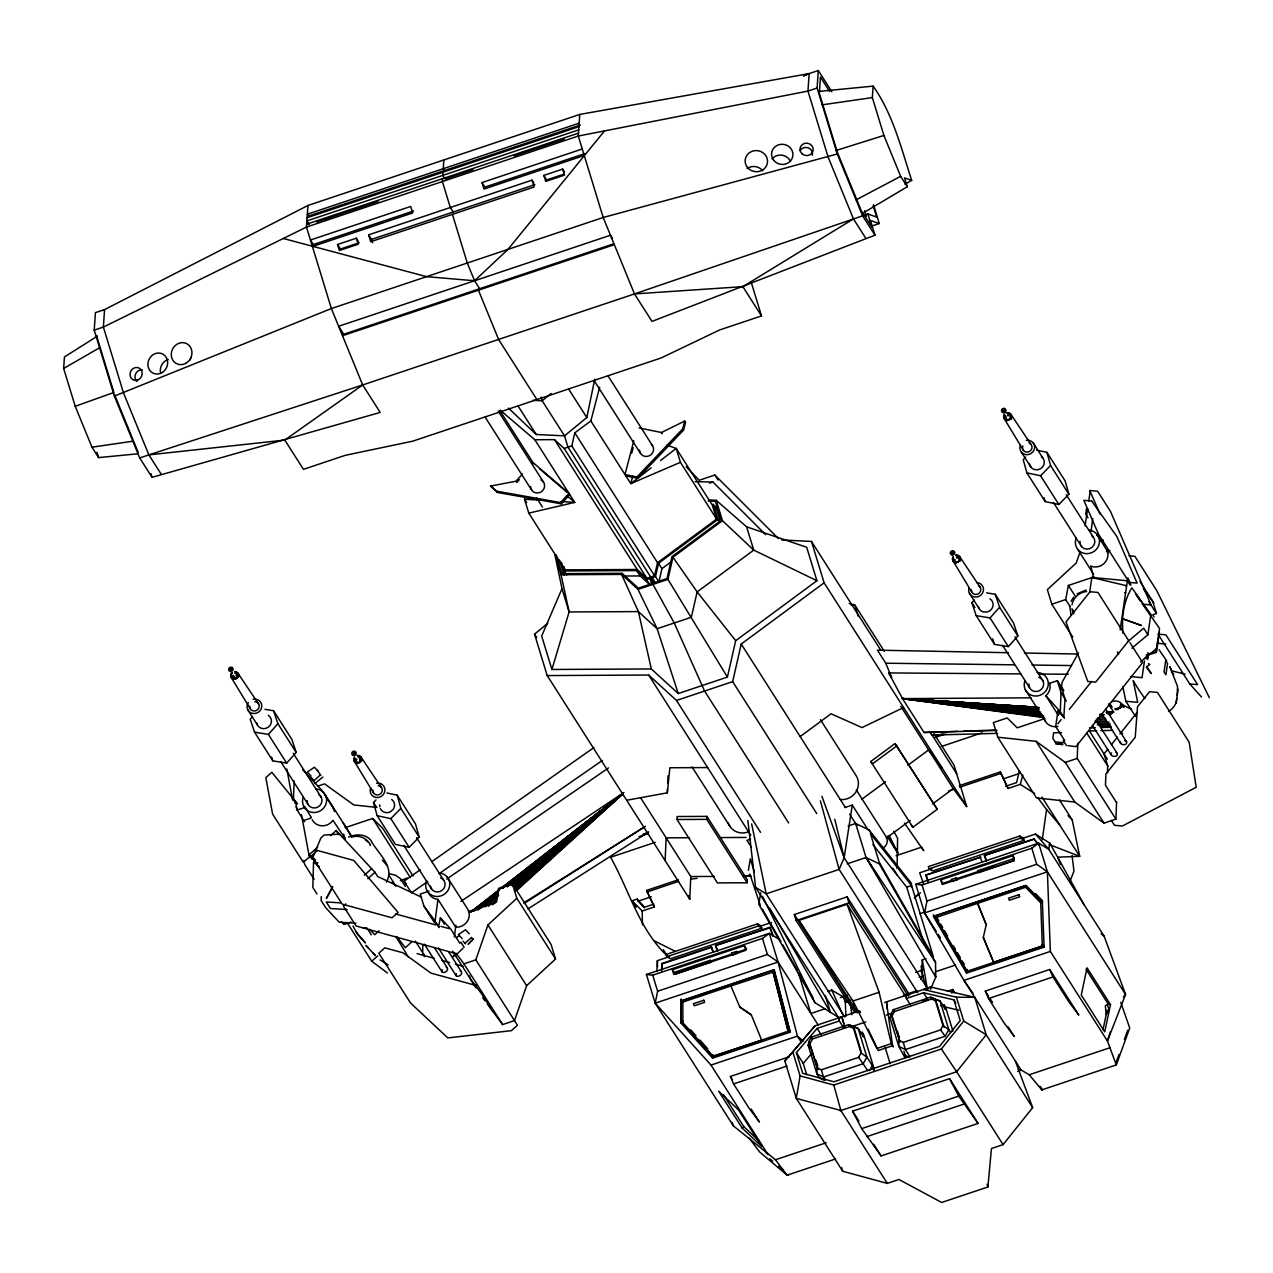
<?xml version="1.0" encoding="UTF-8"?>
<svg xmlns="http://www.w3.org/2000/svg" width="1273" height="1273" viewBox="0 0 1273 1273"><rect width="100%" height="100%" fill="white"/><g stroke="black" fill="none" stroke-linecap="round" stroke-linejoin="round"><path stroke-width="1.5" d="M681.135 1023.237L681.182 999.21L681.135 1023.237L712.625 1058.149L790.183 1032.18L774.302 970.074M751.293 1014.883L739.963 1007.15L751.293 1014.883L761.715 1040.2L713.087 1056.208L682.853 1022.696L682.885 1000.435L772.631 970.376L788.162 1031.337L772.631 970.376M1069.797 605.868L1070.991 614.986M661.658 971.251L661.753 963.55L711.273 946.969L713.58 952.395M662.167 969.612L661.753 963.55M874.28 1069.304L863.651 1034.519L862.044 1032.005L863.54 1036.922L858.145 1028.441L848.677 1024.622L811.362 1037.129L808.991 1041.489L817.011 1067.713L816.868 1073.791L819.573 1078.04L824.538 1080.443M321.257 896.606L321.146 900.552L325.713 907.697L339.191 922.193L355.931 923.243M294.158 781.001L293.474 798.091L295.034 803.231M1064.451 718.211L1060.282 711.671L1061.045 692.687L1057.37 680.689L1048.602 683.617M1044.767 718.593L1017.222 727.822L1007.182 717.956L993.322 722.603L997.777 737.194L1036.095 741.332L1074.81 802.07L1104.009 823.154L1115.912 819.16L1077.213 758.422L1077.817 743.225M1107.43 772.775L1107.701 765.916L1104.041 753.918L1107.701 749.32M1115.912 819.16L1116.596 802.07M656.916 971.554L657.393 960.669L669.582 956.596M626.666 800.256L667.307 792.84L667.466 789.037M667.72 783.341L668.054 775.766M665.127 860.628L666.145 837.857L689.552 837.729M676.997 819.51L677.125 816.534L706.881 816.375L747.283 879.77L747.14 882.762L717.399 882.905L676.997 819.51L706.754 819.366L747.14 882.762M547.788 623.277L534.549 634.193L547.199 675.565L689.775 899.311L690.793 876.556L640.494 797.614M706.754 819.366L706.881 816.375M897.083 868.361L897.608 838.255L893.757 831.317M921.7 972.238L922.304 959.953L926.012 958.712M137.357 453.856L98.594 457.596L91.958 447.189L75.218 406.31L63.65 368.454L64.43 356.981L97.385 336.12M307.939 205.478L306.475 227.071L331.378 308.543L362.678 384.955L380.197 412.436L152.06 477.327L139.728 457.962L114.379 396.094L94.218 330.137L95.411 312.649L104.561 309.594L307.939 205.478L579.756 114.443L809.135 73.595L818.3 70.524L831.842 91.799M104.561 309.594L103.384 327.081L123.545 393.023L148.877 454.891L161.225 474.256M442.59 178.666L442.383 181.562L450.324 207.515L453.22 212.05M443.02 172.189L442.797 175.388L445.104 178.984L473.031 169.627M443.847 159.952L443.259 168.704L444.436 170.55M579.756 114.443L578.292 136.036L603.195 217.492L634.495 293.92L651.999 321.401L874.949 235.203L870.461 220.484L879.245 223.523L873.485 204.698M803.581 75.712L809.135 73.595L807.957 91.083L828.118 157.04L853.451 218.908L865.799 238.274M874.949 235.203L862.617 215.837L837.284 153.969L817.123 88.028L818.3 70.524M862.426 213.418L907.283 186.733L900.648 176.326L883.908 135.447L872.339 97.591L873.119 86.118L819 91.417M920.681 979.255L922.734 975.755L921.079 966.159M858.607 1011.223L814.991 1025.831L784.852 1060.95L796.293 1098.376L842.742 1171.255L887.313 1183.397L898.961 1179.498L941.654 1202.476L987.896 1186.977L991.444 1148.517L1003.076 1144.634L1032.642 1107.653L1015.361 1061.045M667.307 792.84L669.869 767.762L707.629 767.571M439.249 927.603L435.08 921.079L437.976 899.375A12.237 11.6 -32.5 0 1 428.412 892.659L428.078 891.466M454.35 937.023L455.925 925.216M1091.072 531.207L1092.759 518.557M1042.237 839.846L1046.565 809.517L1037.909 797.869M1168.534 711.48C1173.006 708.775 1176.745 704.001 1176.745 698.606M1177.239 695.36L1177.493 686.386L1169.807 666.622L1171.16 669.55M1086.537 508.627L1085.71 514.181L1088.017 517.793M1057.958 711.018L1055.699 726.469L1064.705 740.615L1063.273 740.472L1066.488 745.517M1061.077 689.759L1062.207 682.042L1078.438 652.938M1085.105 525.972L1087.651 508.579M1088.781 500.862L1090.197 491.203M1055.619 743.878L1062.828 744.546L1057.417 744.037M1089.72 591.818L1091.82 577.449L1127.369 580.759L1130.058 584.975M1120.16 629.849L1127.369 580.759M1131.92 648.212L1147.88 634.734L1150.808 614.732L1131.84 587.776C1123.534 601.27 1121.402 617.66 1123.057 633.381M1144.491 660.989L1142.04 677.713L1130.997 676.568M1146.559 654.847L1146.034 658.475L1144.411 658.332M1147.769 653.113L1147.53 659.446L1148.326 653.988M1147.705 656.359L1148.198 653.001M1159.385 632.379L1156.457 652.365L1147.116 655.277M1176.093 703.142L1178.114 689.282M422.827 944.709L422.716 951.567M747.856 820.464L755.605 887.361L766.187 893.837L839.13 869.411L844.158 857.7L852.289 805.077L845.224 807.432M748.397 870.286L750.322 858.766L754.364 872.005M760.713 892.787L758.803 904.291L814.943 1002.647L839.846 1018.161M814.991 1025.831L792.824 1052.023L800.112 1075.876L796.293 1098.376L840.88 1110.517L887.313 1183.397M1023.269 838.127L1024.049 840.323L932.584 870.971L929.099 868.854L928.335 866.658L1019.8 836.027L1023.269 838.127L1035.458 834.054L1049.843 843.156L1048.729 849.266L1104.137 936.196L1125.571 994.484L1107.446 1041.012L1116.31 1064.928L1114.989 1065.565M1069.861 606.139L1065.676 599.567L1068.397 585.437L1094.096 576.828M765.407 1151.954L768.096 1154.675L711.002 1065.071L655.181 1003.172L657.632 991.237L652.731 975.182L646.429 974.497L655.181 1003.172L733.359 1125.857L775.464 1159.751L787.112 1175.186L788.767 1174.82M936.164 931.231L924.532 912.964L926.983 901.013L922.066 884.974L915.764 884.289L924.532 912.964L963.932 980.369L1021.201 1070.211L1017.604 1071.42M508.452 408.092L536.235 434.507L564.512 435.843L586.805 417.56L594.762 379.179M1103.023 1029.571L1107.16 1010.157M1110.517 1004.652L1104.725 1031.846L1081.254 995.025L1087.047 967.83L1110.517 1004.652L1108.401 1004.333L1085.996 969.167M500.273 410.208L534.819 439.742L554.471 439.631L637.216 569.492L646.891 578.324L654.561 575.762L571.816 445.9L574.791 432.836L590.847 420.965L599.678 387.135M654.561 575.762L657.536 562.698L716.604 519.082L712.339 505.174L676.186 448.414L666.972 445.136M671.317 561.727L661.944 568.649L658.921 581.936L655.5 576.574L658.523 563.287L717.877 519.448L713.198 504.124L716.604 509.486L720.247 521.405M651.33 668.962L551.909 669.471L569.111 611.947L561.998 588.667L554.837 554.376L561.059 574.728L621.606 574.409L638.378 611.597L651.33 668.962L678.254 693.546L727.408 677.093L667.943 579.374L672.971 557.208L722.443 520.673L716.222 500.321L708.934 499.955M727.408 677.093L735.683 640.701L816.916 580.711L806.7 547.279L746.615 526.831L716.222 500.321M816.709 813.558L732.659 681.644L741.22 644.043L824.124 582.811L811.474 541.439L781.686 539.943M983.313 937.453L993.72 962.483L983.313 937.453L986.225 924.659L977.648 903.353L1025.592 887.281L1040.725 902.828L1040.662 901.22L1025.513 885.674L935.782 915.733L935.862 917.61L967.273 971.347L967.194 969.453M825.286 1079.822L823.488 1077.006L816.868 1073.791L808.116 1045.181L808.991 1041.489L818.173 1069.543M951.886 993.179L952.761 989.487L947.446 991.269M633.827 440.729L624.995 474.558L636.93 476.993L637.757 478.282L683.537 430.131L685.574 422.318L684.763 421.029L661.451 432.502L639.11 427.951M631.71 453.299L633.174 447.65M632.745 476.118L630.787 483.629L680.434 462.322L716.604 519.082M636.93 476.993L682.726 428.842L684.763 421.029M959.237 785.68L1000.307 771.931L1008.089 788.464L1020.278 784.391L1022.808 775.034M1072.025 604.786C1073.171 597.705 1079.536 592.04 1086.633 591.531M1110.327 1031.814L1107.446 1041.012L1050.352 951.424L1047.393 871.814L1038.641 843.14L915.764 884.289M476.5 985.604L430.942 973.097L403 952.809L384.828 947.828L378.813 953.206L410.543 1002.997L447.81 1037.925L511.444 1030.653L517.459 1025.274L475.831 959.842L487.925 924.946L516.822 898.277L512.367 883.685L498.507 888.331L495.786 902.462L468.257 911.691M512.367 883.685L551.066 944.423L555.537 959.015L526.624 985.684L514.531 1020.58L502.628 1024.574L487.368 1004.047M1080.077 551.941L1076.258 562.968L1047.361 589.638L1051.816 604.214L1072.741 637.041M1120.526 741.729C1119.253 745.644 1128.133 745.755 1126.557 741.761L1105.569 708.822M1120.304 707.104L1120.526 705.64M1120.972 707.008L1120.176 708.377M1121.418 707.406L1120.701 703.746L1120.861 706.531L1118.983 708.265M1115.657 1063.703L1119.015 1054.394M1124.377 1039.516L1127.719 1030.223M386.403 882.141C395.442 866.292 377.174 853.021 370.714 840.021C364.985 833.751 355.899 833.879 348.595 837.045M1069.845 881.791L1073.966 870.987L1072.057 855.472M442.224 969.724C440.219 975.182 449.719 971.49 447.205 967.719L434.602 947.955M456.323 973.59C454.318 979.048 463.818 975.357 461.287 971.585L448.701 951.822M1109.754 715.331L1113.557 711.75M561.998 588.667L541.677 636.054L551.909 669.471M930.515 989.28L935.75 977.123L935.528 962.261L879.372 863.906L866.038 857.509L847.229 863.81M345.19 839.464L343.583 834.133M332.205 887.186L326.365 898.499L332.81 886.756M810.169 1043.319L812.54 1038.959L849.855 1026.452L854.199 1028.568L861.073 1051.037M817.011 1067.713L821.356 1069.813L858.67 1057.322L861.041 1052.962L853.037 1026.738L848.677 1024.622L849.855 1026.452M892.071 1015.886L890.909 1014.04L900.091 1042.11L892.071 1015.886L894.442 1011.526L931.756 999.019L936.101 1001.135L934.939 999.305L930.595 997.189L893.28 1009.696L890.909 1014.04L890.034 1017.748L898.786 1046.358L905.183 1058.118M869.586 1070.498L872.291 1065.517L866.881 1057.051L858.145 1028.441L853.037 1026.738L854.199 1028.568M909.893 1056.638L905.389 1049.573L898.786 1046.358L898.913 1040.28L903.273 1042.38L940.588 1029.889L942.959 1025.529L934.939 999.305L940.047 1001.008L945.457 1009.473L943.945 1004.556L940.54 1005.702M903.273 1042.38L905.389 1049.573L945.187 1036.238L948.799 1029.602L940.047 1001.008L930.595 997.189L931.756 999.019M1071.102 601.333L1073.6 597.228M1057.879 723.732L1061.141 719.627M1069.304 709.379L1091.582 681.437M1111.377 744.705L1117.487 737.035M1119.938 733.964L1137.044 712.482M455.161 953.811L452.679 956.914L456.02 954.782M800.112 1075.876L833.799 1085.042L941.384 1049L963.725 1021.073L956.437 997.22L923.482 989.535L930.754 987.052L974.768 997.332L986.209 1034.774L1032.642 1107.653M1003.076 1144.634L956.644 1071.755L986.209 1034.774L963.725 1021.073M604.5 130.912L507.991 249.381L474.558 280.76L426.582 276.655L283.306 238.481M1111.584 752.948C1108.719 756.926 1118.935 757.896 1117.233 753.473L1096.228 720.534M908.906 994.372L905.469 995.566L906.376 998.493L923.498 992.765L953.875 999.862L960.208 1020.548L939.538 1046.39L833.847 1081.795L802.69 1073.298L796.357 1052.612L817.171 1028.377L839.305 1020.962L843.219 1027.12M806.684 1074.667L803.231 1063.385L811.315 1053.964M252.595 716.492L250.208 719.165L254.536 732.134L272.836 760.856L286.68 763.132L296.195 752.438L291.883 739.47L273.584 710.748L264.927 709.332M254.536 732.134L268.38 734.41L277.896 723.716L273.584 710.748M986.607 592.852L995.247 594.284L1013.547 623.006L1017.875 635.959L1008.343 646.652L994.499 644.377L976.2 615.655L971.888 602.702L974.275 600.029M976.2 615.655L990.044 617.93L999.576 607.237L995.247 594.284M784.852 1060.95L792.824 1052.023M522.487 474.033L515.963 481.226L490.614 486.047L497.425 492.46L561.425 503.853L569.779 494.624M516.774 482.515L519.384 479.635M490.614 486.047L496.613 491.171L560.597 502.564L568.967 493.335L532.926 462.513M1123.391 996.902L1125.571 994.484L1047.393 871.814L1036.715 864.256L1031.814 848.216L1038.641 843.14L1048.729 849.266L1035.458 834.054M386.928 792.984L397.192 795.179L415.491 823.902L419.167 837.077L409.158 847.341L395.473 844.429L377.174 815.707L373.498 802.531L375.996 799.953M377.174 815.707L390.859 818.619L400.868 808.355L397.192 795.179M1025.704 457.102L1023.206 459.68L1026.881 472.856L1045.181 501.578L1058.865 504.49L1068.874 494.226L1065.199 481.051L1046.899 452.329L1036.636 450.149M1026.881 472.856L1040.566 475.768L1050.575 465.504L1046.899 452.329M742.143 1128.037L718.672 1091.2L738.467 1109.833L761.938 1146.671L742.143 1128.037L743.687 1126.478L723.414 1094.669M914.3 897.767L918.597 893.773M516.886 890.32L622.624 794.05L513.751 886.74M515.279 890.893L622.624 794.034L514.642 887.806M320.446 774.875L313.97 780.667L311.471 777.978M294.7 802.117L295.511 801.385L297.134 810.074L304.581 821.769M311.758 859.052L309.068 854.835L317.629 847.166M330.471 835.645L336.183 830.537L374.994 872.291L377.667 876.508L420.838 896.86M317.884 862.839L317.152 863.508L309.068 854.835M364.317 875.235L371.636 868.679M367.849 878.672L374.994 872.291M345.826 903.925L343.424 906.09L356.106 925.996L457.166 953.907L463.022 948.258M379.115 930.77L374.708 934.716L369.695 929.322M347.418 923.084L371.732 961.242L377.747 955.864M411.8 941.877L405.339 947.669L396.985 936.88M456.482 937.803L459.123 935.432M465.075 943.213L471.551 937.405L471.981 938.074M514.785 889.509L622.608 794.002M914.539 897.926L920.49 892.755M492.603 904.785L497.138 900.918M1127.751 641.672L1143.711 628.194L1147.88 634.734M1140.64 661.896L1156.6 648.418M488.275 906.265L497.441 898.611M512.685 885.833L622.513 793.938L507.1 886.645M551.098 393.484L542.187 400.788L532.75 400.343M484.87 906.933L498.634 895.619M510.871 885.578L622.513 793.891L507.338 886.708M481.242 907.76L498.125 894.139M314.908 783.468L322.912 777.039M477.868 910.163L497.87 894.076M475.991 909.861L497.807 892.58M505.588 886.406L622.449 793.843L470.278 912.327M475.45 910.084L498.459 891.721M503.106 888.061L622.465 793.827L502.087 887.711M473.381 911.325L498.236 891.736M502.883 888.061L622.465 793.827L502.692 887.488M473.11 911.341L497.998 891.752M502.66 888.093L622.449 793.827L502.421 888.124M472.808 911.388L498.809 890.67M473.142 910.593L497.743 891.227M470.819 912.089L498.618 890.288M651.139 467.843L630.787 483.629L590.847 420.965M660.528 460.555L676.186 448.414L680.434 462.322M652.731 975.182L762.463 938.424L769.29 933.348L779.394 939.474M800.176 736.574L831.03 713.787L862.044 727.599L903.591 707.517M912.916 827.227L870.764 761.493L895.062 743.527L937.23 809.278L912.916 827.227L911.15 824.888M896.829 745.883L872.514 763.832L870.764 761.493M861.63 799.412L885.547 781.749M907.872 765.264L928.606 749.956L942.052 767.874M886.279 838.095L910.195 820.433M932.52 803.947L953.254 788.639L900.823 706.356M139.728 457.962L148.877 454.891L284.802 440.076L362.678 384.955L634.495 293.92L862.617 215.837M427.744 881.521L411.434 892.834L404.018 881.202L420.249 869.761M431.627 861.773L594.03 747.49M439.169 873.612L602.304 760.49M446.759 879.054L608.542 767.921M460.921 901.316L623.929 792.474M1120.192 707.327L1116.548 708.695M523.887 903.591L645.459 826.272L524.396 902.462M527.961 908.906L648.403 832.096M634.495 293.92L742.859 286.648L853.451 218.908M904.944 184.251L911.675 180.368C901.204 148.145 892.898 114.061 873.119 86.118M63.65 368.454L99.389 347.863M856.092 199.877L900.648 176.326M803.724 75.919L809.135 73.595M1077.117 593.823L1086.155 590.02M400.358 880.614L407.217 878.004M1111.552 701.757C1116.437 699.338 1122.404 702.282 1123.964 707.454L1120.367 705.178M75.218 406.31L113.106 392.736M343.949 923.721L347.338 922.527M351.014 922.002L344.028 924.469L341.339 921.572M843.872 1023.508L841.835 1016.841L838.398 1018.034L839.305 1020.962M579.167 123.179L307.35 214.23L308.527 216.06L580.329 125.025M307.111 217.715L578.929 126.679M578.706 129.862L306.904 220.913L309.196 224.509M306.682 224.175L578.483 133.14M316.643 222.011L378.081 201.436M513.974 155.911L564.241 139.075M584.243 155.481L483.995 189.056L482.006 182.564L582.254 148.989M413.582 210.984L313.333 244.559L310.437 240.024L410.686 206.449L412.675 212.941L312.426 246.516M585.15 153.524L484.886 187.099L482.006 182.564M356.345 238.194L358.19 244.225L339.398 250.51L337.552 244.496L356.345 238.194L358.27 241.218M562.65 169.102L564.496 175.117L545.703 181.418L543.857 175.388L562.65 169.102L564.576 172.126M532.019 180.145L534.103 187.004L370.729 241.727L368.629 234.869L532.019 180.145L533.944 183.169M94.218 330.137L103.384 327.081L306.475 227.071L578.292 136.036L807.957 91.083L817.123 88.028M359.241 242.729L340.448 249.031L337.552 244.496M563.653 174.258L546.738 179.923L543.857 175.388M368.629 234.869L371.525 239.404L534.899 184.68M114.379 396.094L331.378 308.543L603.195 217.492L837.284 153.969M613.681 243.827L343.726 334.242L338.65 326.27L610.467 235.234L612.488 238.417M342.517 335.722L614.334 244.687M864.224 215.232L867.884 214.007L876.667 217.047L873.214 205.78M871.91 225.973L879.245 223.523M751.054 281.715L761.509 315.927L719.659 329.946L661.037 357.999L412.786 441.158L345.301 455.32L303.451 469.339L284.802 440.076M554.471 439.631L564.146 448.462L571.816 445.9M778.328 538.463L714.853 475.036L699.227 480.271L686.211 466.761M709.443 483.167L712.928 482.006L765.662 534.692M561.504 562.443L564.114 570.956L636.755 570.575L646.573 579.565L649.978 578.419L652.54 582.445M708.218 501.005L715.378 501.355L721.17 520.307L672.001 556.619L667.004 578.563L653.717 583.002L652.094 577.703L655.5 576.574M621.606 574.409L638.012 589.399L667.943 579.374M317.773 786.157L324.583 783.882L353.783 804.95L376.776 807.432M304.152 807.734L297.134 810.074L296.084 806.652M1099.777 541.248L1103.277 540.07M303.77 820.496L310.787 818.141M1106.412 551.67L1109.913 550.493M547.199 675.565L648.673 675.04L676.504 700.452L732.659 681.644M345.126 827.689L372.655 818.459L382.712 828.325L413.041 875.935M1051.816 604.214L1065.676 599.567M1143.44 588.938L1152.797 601.524L1156.473 613.522L1152.717 614.779L1154.102 616.959M429.033 891.148L420.265 894.076L423.941 906.074L434.57 922.766M643.088 834.101L648.641 832.256M935.544 736.16L942.927 733.678M639.062 836.616L648.371 833.497M934.446 737.672L945.616 733.932M655.261 842.312L610.579 857.27C629.339 890.527 638.966 929.21 667.418 956.182L663.265 949.674M941.368 746.487L982.31 732.771M750.481 839.178L746.965 840.355L751.197 847.006M653.717 904.164L644.536 907.235L637.152 899.104L632.108 900.775L642.213 911.022L654.402 906.933L646.604 890.4L678.35 879.77M646.986 891.975L678.716 881.346M948.417 791.01L954.018 789.133M959.619 787.255L1000.689 773.507M848.12 826.018L855.647 823.488L868.982 829.901L911.388 883.303L911.436 887.026M637.152 899.104L638.171 901.157L651.33 896.749M1003.379 778.837L1018.432 773.793M456.116 953.334L463.929 963.836L475.831 959.842M1036.095 741.332L1065.294 762.416L1077.213 758.422M1005.606 786.3L1016.618 782.609L1019.291 771.104L1020.31 773.172M745.867 876.301L749.336 875.14M896.049 855.727L921.493 847.213L923.705 850.682L904.482 823.17M757.578 923.848L666.097 954.495L666.877 956.691L670.346 958.792L761.827 928.16L761.047 925.964L757.578 923.848L758.342 926.044L761.827 928.16M666.877 956.691L758.342 926.044M929.099 868.854L1020.58 838.223L1024.049 840.323M854.485 1012.083L796.15 920.538L794.32 914.539L847.118 896.86L909.686 995.056M761.047 925.964L771.454 922.479M931.804 868.775L919.663 872.832L923.386 883.382M717.24 950.724L715.426 945.584L769.863 927.349L773.363 936.212M925.742 875.14L980.64 857.19L925.742 875.14L928.144 881.998M986.129 860.659L984.315 855.52L1033.835 838.939L1038.004 843.728M662.231 963.852L711.766 947.255M715.426 945.584L770.34 927.635M984.315 855.52L1034.312 839.225M796.15 920.538L848.948 902.859L908.333 996.059M857.636 1012.672L798.855 920.427L847.07 904.276L905.851 996.52M872.848 844.429L906.71 887.138L911.563 885.515L933.459 957.137L879.102 861.98L870.446 833.656L911.563 885.515M646.429 974.497L769.29 933.348L778.058 962.022L797.439 1036.127L801.672 1042.762M922.066 884.974L1031.814 848.216M744.403 945.632L745.835 950.295L673.767 974.434L672.351 969.771L744.403 945.632L746.599 949.069L735.508 952.777M1012.831 855.727L1014.263 860.389L942.195 884.528L940.763 879.866L1012.831 855.727L1014.295 858.018M710.27 960.288L674.929 972.111L675.549 974.116L710.891 962.277L710.27 960.288L711.464 962.149M736.462 951.472L737.067 953.477L732.214 955.1L731.609 953.095L736.462 951.472L737.656 953.35M956.278 877.845L956.882 879.85L952.029 881.473L951.424 879.468L956.278 877.845L957.471 879.723M1012.974 858.893L977.632 870.732L978.237 872.737L1013.579 860.898L1012.974 858.893L1014.167 860.771M731.816 954.018L674.531 973.209L672.351 969.771M952.204 880.2L942.959 883.303L940.763 879.866M955.896 878.959L994.69 865.974M657.632 991.237L767.38 954.479L778.058 962.022L818.237 1025.083M926.983 901.013L1036.715 864.256M919.806 913.775L925.264 911.945M655.181 1003.172L778.058 962.022M924.532 912.964L1047.393 871.814M681.246 1000.833L773.873 969.803L790.183 1032.18M739.979 1007.42L730.909 985.986L682.965 1002.042L682.885 1000.435M772.711 972.254L730.909 985.986M935.862 917.61L977.648 903.353M828.118 991.492L831.842 990.251L845.145 997.889M840.339 997.586L847.388 995.215M915.685 972.349L922.734 969.994M825.381 1008.63L810.853 1013.499L798.41 972.795M845.383 1001.931L850.825 1000.101M919.17 977.218L922.798 975.993M935.528 971.729L955.514 965.045M798.855 920.427L853.037 1000.992L879.086 992.272L847.07 904.276M993.704 962.213L1042.332 945.934L1040.662 901.22M681.071 1021.614L712.562 1056.542L790.119 1030.557M966.541 973.113L966.462 971.49L1044.019 945.521L1044.083 947.144L966.541 973.113L933.38 916.385L1025.99 885.356L1042.412 902.223L1042.348 900.6L1035.506 893.582M903.559 995.184L916.815 990.744M884.687 1002.488L930.754 987.052M711.002 1065.071L797.439 1036.127L803.47 1041.107M1050.352 951.424L963.932 980.369L973.049 993.37M922.575 1001.437L928.001 999.607M850.857 1026.929L865.767 1021.933M886.263 1015.074L891.848 1013.197M751.118 1109.006L759.424 1122.022L749.113 1108.274L733.598 1083.928L730.368 1076.449L789.292 1056.717M1008.121 1026.881L1014.342 1036.636L1004.047 1022.887L988.532 998.541L985.302 991.062L1049.748 969.485L1078.788 1015.058L1068.493 1001.31L1052.978 976.964L1049.748 969.485M733.598 1083.928L786.985 1066.042M988.532 998.541L1052.978 976.964M893.36 1046.915L891.275 1043.637L876.858 1048.459L853.037 1000.992M840.053 1110.804L957.471 1071.468M852.576 1111.154L949.578 1078.661L978.094 1123.423L881.091 1155.916L861.71 1128.61L852.576 1111.154L858.909 1121.099M861.71 1128.61L958.712 1096.133L978.094 1123.423M775.464 1159.751L826.225 1142.756M1021.026 1069.957L1029.252 1074.762L1110.088 1047.679M866.802 1136.63L963.82 1104.137M835.534 1158.971L787.112 1175.186L759.647 1151.97L749.224 1138.173M1029.252 1074.762L1041.807 1089.879L1116.31 1064.928L1129.724 1028.011L1120.765 1002.344M148.877 454.891L362.678 384.955M835.9 150.548L883.908 135.447M1147.037 654.529L1156.091 651.712L1159.528 628.432L1142.454 603.991M539.975 500.194L524.524 499.207L528.788 513.114L574.744 502.405L534.819 439.742M1118.012 708.615L1115.084 708.679M1117.121 709.57L1118.506 709.332M91.958 447.189L132.949 441.206M821.928 104.879L872.339 97.591M352.892 836.807C359.941 834.913 367.547 838.621 370.523 845.288L369.631 843.904M691.239 879.022L697.174 878.37M1039.961 1086.442L1042.555 1089.815M339.525 834.149L324.154 835.056L320.876 837.984L312.426 858.432L313.174 857.779L315.529 860.309M363.219 927.953L366.831 927.778M1020.962 673.91L888.729 672.924L902.493 698.622L924.055 732.468L957.837 731.323M963.788 731.116L995.581 730.05M1100.89 726.485L1106.858 726.278M924.055 732.468L996.918 730.447M1089.465 727.87L1095.369 727.695M1101.272 727.535L1111.122 727.265M997.555 733.359L932.027 735.078L929.592 731.959M1088.908 730.941L1096.849 730.734M1100.811 730.638L1112.729 730.32M1061.539 732.596L1053.662 732.771L1052.851 738.34L1055.572 742.62M1044.194 717.638L902.493 698.622L1031.082 697.811M528.788 513.114L564.941 569.874L637.216 569.492M649.978 578.419L651.601 583.718L638.314 588.158L622.083 573.327L561.902 573.646L556.11 554.71M622.497 576.033L640.16 575.937L649.994 584.912L646.573 579.565M720.773 837.57L746.137 837.443M690.793 876.556L714.217 876.429M743.48 876.27L751.293 876.238M956.437 997.22L974.768 997.332M1038.72 674.038L1068.318 674.26M1115.657 709.554L1117.328 709.443M1008.487 652.715L877.447 650.169L885.769 663.217L1014.247 664.824M1032.037 665.047L1071.564 665.556M695.138 481.64L712.928 482.006M1024.367 653.017L1077.976 654.051M851.128 604.93L854.82 605.009L884.369 651.394M713.421 506.447L717.001 506.622M341.196 902.907L326.302 901.968L330.455 908.508L347.211 909.559M561.218 501.546L574.744 502.405L567.233 495.977M1043.701 715.935L902.493 698.622L1036.715 707.215L902.493 698.622L1043.526 717.033M1107.781 711.766L1113.7 712.148L1108.465 703.921M1042.173 714.614L902.493 698.622L1037.32 707.454M1106.714 712.005L1112.666 712.387M1040.916 713.31L902.493 698.622L1036.333 707.295M1107.192 711.893L1113.095 712.275M1107.653 711.782L1113.557 712.164M1040.566 712.1L902.493 698.622L1038.895 707.756M1106.094 712.244L1112.029 712.641M1038.513 710.732L902.493 698.622L1039.07 707.661M1106.571 712.037L1112.316 712.514M1038.704 709.602L902.493 698.622L1038.561 707.931M1107.574 712.641L1111.52 712.912M1038.768 709.443L902.493 698.622L1038.72 707.836M1107.812 712.514L1111.759 712.769M1038.418 708.027L902.493 698.622L1038.179 708.218M1107.001 713.087L1110.931 713.357M902.493 698.622L1038.291 708.122M1107.16 712.928L1111.106 713.198M1107.367 712.785L1111.297 713.055M1106.683 713.389L1110.645 713.676M1106.81 713.23L1110.772 713.516M1099.888 714.535L1103.834 714.853M1099.983 714.296L1103.93 714.614M1157.173 643.279L1165.845 644.011M1099.633 716.174L1103.564 716.524M1128.976 555.76L1134.895 556.317L1156.855 590.783L1209.35 697.684M1092.568 577.687L1126.637 585.723L1125.666 585.644M1124.632 592.645L1125.618 592.725M1142.295 604.166L1151.063 604.977L1110.47 511.396L1097.628 491.235L1089.752 490.503L1099.936 513.958M1119.715 626.268L1120.686 626.348M1189.714 683.903L1197.607 684.635L1165.877 634.845L1158 634.113L1189.714 683.903L1201.473 696.952M1122.834 686.752L1125.841 701.264L1137.712 702.362L1133.193 680.594L1134.068 682.121A1154.038 233.691 -84.7 0 0 1144.888 698.431M1055.142 741.936L1063.623 742.732M1097.772 717.67L1105.664 718.449M1096.276 719.181L1106.173 720.232M1074.81 802.07L1036.477 797.932L997.777 737.194M1095.305 720.693L1109.069 722.268M1094.7 722.189L1110.39 724.114M1098.36 724.178L1110.12 725.721M1097.342 724.783L1111.122 726.628M1115.053 709.236L1116.182 709.427M625.823 475.847L637.757 478.282M1122.404 704.812L1131.586 709.316M943.945 1004.556L945.553 1007.086L958.84 1010.189M1018.352 1069.543L1021.201 1070.211M1171.399 670.776L1185.036 674.133M389.856 873.851L395.776 875.347L400.327 878.593L405.323 886.422M446.155 967.241L447.205 967.719M460.237 971.108L461.287 971.585M849.25 603.497L854.82 605.009L858.257 616.243M395.696 913.966L435.796 924.962M440.904 926.362L449.146 928.622M417.067 953.636L434.332 958.362M442.002 960.479L449.671 962.579M455.416 964.154L463.086 966.255M388.201 964.87L380.022 959.922M911.675 180.368L904.578 177.918L907.283 186.733M1124.282 619.219L1141.451 625.504L1123.598 619.219M1124.727 740.584L1126.557 741.761M1049.159 844.524L1079.711 856.347L1072.2 819.907L1059.518 800.017M234.98 677.713L234.137 676.472M816.916 580.711L753.727 550.111L722.443 520.673M904.18 1054.84L909.145 1057.242M654.354 940.89L675.39 951.377M1090.85 566.055L1091.279 566.278A12.237 11.6 -32.5 0 0 1107.033 550.143M1120.335 732.007L1122.675 733.487M1020.278 784.391L1034.663 793.493M1148.421 663.599L1149.821 664.49L1146.782 666.543L1151.301 673.64L1146.289 667.068M1116.15 752.582L1117.233 753.473M942.959 1025.529L948.799 1029.602L950.597 1032.435M861.041 1052.962L866.881 1057.051L863.269 1063.671L823.488 1077.006L821.356 1069.813M392.148 882.205L395.919 886.263M371.732 961.242L387.422 972.97M1101.113 933.825L1104.137 936.196M365.351 839.734L368.343 842.153M382.361 860.118L387.358 865.815M236.157 675.438L236.714 676.552M769.799 1158.732L772.711 1161.215M778.551 1166.163L782.927 1169.871M319.348 866.961L313.54 861.853L312.824 887.472L316.993 894.012M539.752 468.941L566.787 492.046M743.687 1126.478L759.233 1141.117M1068.047 815.659L1072.2 819.907M368.247 947.892L365.94 945.425L375.424 955.609L373.244 953.286M318.155 771.263L314.399 767.237L307.318 772.075L311.073 776.1M469.244 933.809L465.504 929.767L458.407 934.605L462.163 938.631M310.66 777.31L313.158 779.999M463.006 941.193L465.504 943.882M302.624 769.688L322.149 790.692L333.367 808.291M440.363 917.865L450.785 929.067L459.792 943.213L460.906 942.227L464.12 947.271M356.106 931.931L365.399 942.911L357.84 934.78L352.987 926.012M638.171 901.157L644.329 907.935M1049.557 683.299L1049.954 684.476A12.237 11.6 -32.5 0 1 1045.881 695.758L1060.282 711.671M690.682 1029.825L695.933 1035.649M699.879 1040.025L707.756 1048.761M404.018 881.202L406.389 883.892M1046.565 809.517L1059.629 824.824M1109.69 703.412L1111.09 707.883M1033.835 838.939L1038.768 844.938M297.58 803.931L271.833 772.281L265.818 777.676L272.613 814.131L303.356 862.378L309.371 856.984L301.478 814.64M735.683 640.701L697.143 591.913L672.971 557.208M857.27 1011.94L850.173 1002.869L845.463 1001.899L842.917 996.393M1159.066 649.771L1166.736 660.862M953.254 788.639L966.7 806.573L954.05 765.2L933.936 733.614M937.23 809.278L895.062 743.527M423.941 906.074L435.08 921.079M427.919 912.327L438.628 926.617L440.347 917.833L444.42 924.23M482.674 997.73L485.013 1000.88M1150.808 614.732L1136.009 594.316L1140.162 600.84M940.588 1029.889L945.187 1036.238M858.67 1057.322L867.772 1070.736M941.384 1049L956.644 1071.755M360.816 756.751L381.327 787.319M237.605 672.717L258.721 704.144M1010.667 413.964L1031.035 444.468M959.906 556.922L980.401 587.665M935.528 962.261L866.038 857.509L855.647 823.488M829.63 91.465L820.449 77.048L819.351 93.359L837.411 152.474L861.105 210.316L871.957 227.358L867.884 214.007M1139.987 581.427L1153.815 603.131M1148.978 601.763L1156.425 613.443M1108.178 552.625L1100.397 539.72A12.237 11.6 -32.5 0 0 1096.594 535.074M1050.575 465.504L1068.874 494.226M1033.135 442.781L1042.778 457.898M1066.265 494.783L1093.3 537.19M1040.566 475.768L1058.865 504.49M1021.376 452.17L1031.019 467.286M1053.471 502.533L1081.541 546.578M1077.849 549.506L1093.714 574.409M1129.947 642.658L1142.629 662.565L1075.971 746.646L1067.936 745.66M1117.392 651.999L1118.649 653.956M1068.397 585.437L1075.717 596.926M1125.841 701.264L1135.58 716.54M1120.59 705.544L1120.924 706.26M1110.533 704.685L1112.172 707.263M1101.718 713.723L1120.606 743.368M1092.377 725.435L1111.281 755.08M1057.37 680.689L1063.751 690.714M1089.29 730.782L1107.383 759.169M1063.496 690.427L1061.443 687.229L1065.024 698.941L1063.814 717.224L1057.974 710.971L1060.011 714.169M1061.045 692.687L1066.36 701.025M1086.585 732.755L1107.86 766.155M999.576 607.237L1017.875 635.959M1014.899 636.802L1042.953 680.848M1116.58 802.658L1105.457 785.218L1105.903 774.032L1135.245 737.21L1137.521 706.786L1149.551 691.685L1157.443 692.417L1189.157 742.207L1196.206 787.255L1122.356 826.034L1114.464 825.302L1111.329 820.385M1045.881 695.758L1058.372 715.346M990.044 617.93L1008.343 646.652M969.39 593.266L979.017 608.383M1002.519 645.252L1029.555 687.675M971.888 602.702L974.943 607.476M1025.354 689.807L1045.451 721.345M1065.294 762.416L1104.009 823.154M742.859 286.648L761.509 315.927M1041.966 797.121L1079.711 856.347L1057.752 857.143L1060.425 864.208M811.474 541.439L880.9 650.376M956.675 773.777L929.99 731.689M888.729 672.924L891.593 677.411L885.769 663.217M824.124 582.811L966.7 806.573M714.853 475.036L718.052 480.048M682.726 428.842L683.537 430.131M951.424 879.468L952.618 881.346M717.877 519.448L719.595 522.137M661.451 432.502L662.278 433.791M608.239 376.203L652.556 445.757M820.433 719.675L856.283 775.925A15.897 15.053 -32.5 0 1 855.663 792.379A15.897 15.053 -32.5 0 1 840.164 799.492M887.233 836.488L897.831 853.117L896.685 849.362M985.302 991.062L988.421 995.947M990.489 999.21L992.574 1002.456M856.299 789.928L886.167 836.807A8.386 7.94 -32.5 0 1 883.223 847.977M594.125 380.611L640.542 453.474M938.281 934.541L940.397 937.867M852.289 805.077L868.17 830.012M741.22 644.043L845.447 807.623M849.664 814.227L857.031 825.795M952.761 989.487L954.861 992.797M568.729 389.188L586.805 417.56M872.435 867.55L866.038 857.509L935.75 977.123L934.605 973.368M874.535 870.827L878.831 877.59M953.875 999.862L955.848 1002.933M658.523 563.287L661.944 568.649M574.791 432.836L657.536 562.698M821.944 796.341L844.158 857.7L928.017 989.296M479.635 288.716L474.558 280.76L467.286 263.018L452.408 214.357M923.498 992.765L927.428 998.923M917.674 992.685L839.13 869.411L820.401 800.892M652.094 577.703L655.515 583.066M536.904 399.579L498.586 339.43L478.425 290.212M564.146 448.462L646.891 578.324M636.755 570.575L640.16 575.937M906.376 998.493L910.29 1004.652M788.639 822.963L704.574 691.048L674.244 622.99L652.969 584.387L650.726 577.051L567.981 447.189L564.512 435.843L542.187 400.788L541.057 397.112M518.159 406.135L536.235 434.507M622.083 573.327L623.786 576.017M894.442 1011.526L893.28 1009.696L893.646 1011.128M560.597 502.564L561.425 503.853M499.843 410.59L533.753 463.802M498.204 411.036L543.587 482.244M676.504 700.452L760.554 832.367M485.14 417.114L531.573 489.978M536.522 497.743L542.457 507.052M648.673 675.04L750.799 835.311M852.894 1003.331L854.947 1006.561M794.32 914.539L856.888 1012.735M524.524 499.207L526.656 502.549M692.035 766.919L729.986 826.479M564.114 570.956L566.676 574.982M844.747 1017.111L766.187 893.837L751.659 823.917M755.605 887.361L839.448 1018.957M496.613 491.171L497.425 492.46M817.171 1028.377L821.085 1034.535M812.54 1038.959L811.362 1037.129L811.728 1038.561M873.692 1144.316L881.091 1155.916M808.116 1045.181L809.93 1048.013M534.549 634.193L536.697 637.534M796.357 1052.612L803.231 1063.385M731.609 953.095L732.802 954.973M632.108 900.775L636.261 907.299M730.368 1076.449L732.452 1079.711M516.822 898.277L555.537 959.015M487.925 924.946L526.624 985.684M447.269 877.113L469.482 911.961M400.868 808.355L419.167 837.077M416.557 837.634L443.593 880.041M390.859 818.619L409.158 847.341M403.764 845.383L431.833 889.429M437.976 899.375L455.67 927.126A12.237 11.6 -32.5 0 0 469.196 913.266L468.703 911.532M373.498 802.531L376.553 807.305M372.655 818.459L410.32 877.558M463.929 963.836L502.628 1024.574M492.937 1011.542L481.815 994.086L470.596 979.303L469.546 975.866M475.259 985.254L476.643 987.434M452.663 951.154L476.07 987.896M438.485 948.035L456.339 976.041M389.299 875.76L394.455 883.844M317.311 770.292L320.876 775.543M424.386 944.168L442.24 972.174M325.49 795.195L351.921 836.695M351.778 837.268L345.015 825.843A12.237 11.6 -32.5 0 0 343.312 823.329M277.896 723.716L296.195 752.438M415.348 941.081L424.116 954.83M293.22 753.282L321.289 797.328M345.429 839.018L332.969 820.273A12.237 11.6 -32.5 0 1 312.156 819.589M336.183 830.537L338.857 834.754M268.38 734.41L286.68 763.132M247.71 709.729L257.353 724.846M280.84 761.731L307.875 804.138M311.344 817.489L304.549 806.286M367.738 929.195L371.35 934.875M314.129 879.261L304.613 864.335L303.897 860.453M868.982 829.901L872.1 834.897M892.898 868.202L897.051 874.853M359.575 759.695L359.845 760.618M354.053 760.888L373.785 793.334M231.034 677.156L250.113 708.52M1003.904 418.101L1023.492 450.483M952.777 560.534L971.792 592.04M935.782 915.733L938.726 920.761M940.699 924.118L942.657 927.476M944.614 930.834L947.558 935.878M953.461 945.95L955.418 949.308M957.376 952.665L960.319 957.71M962.293 961.067L964.25 964.425M933.3 914.762L966.462 971.49M769.672 908.158L830.426 1012.401L825.238 995.486M424.466 956.675L423.097 954.034M1049.843 843.156L1084.039 904.673M760.458 905.755L749.861 874.042M762.416 909.161L780.858 941.447M782.8 944.852L797.359 970.328M799.301 973.734L801.242 977.139M803.183 980.528L812.89 997.523M888.045 835.963L897.831 853.117L889.159 835.374M949.578 1078.661L958.712 1096.133M1000.307 771.931L1008.089 788.464M762.463 896.319L814.943 1002.647M646.604 890.4L654.402 906.933M638.012 589.399L657.139 628.719L678.254 693.546M868.17 1029.316L878.163 1050.511L892.58 1045.69L886.469 1001.883L887.217 1008.996M1040.136 1086.33L1041.807 1089.879M1172.306 672.049L1173.611 674.897M831.492 989.471L842.869 1014.772M1127.814 577.831L1130.949 585.055M114.522 394.598L138.216 452.44M977.664 903.607L986.225 924.659M333.192 808.037L334.528 811.538M732.023 1122.213L733.359 1125.857M1019.8 836.027L1020.58 838.223M984.793 855.806L986.607 860.946M980.162 856.904L981.976 862.044M926.219 875.426L928.033 880.566M769.863 927.349L772.87 935.91M715.903 945.871L717.717 951.011M711.273 946.969L713.087 952.109M1044.306 718.752L1044.878 720.454A12.237 11.6 -32.5 0 0 1057.927 726.39M992.654 638.823L994.499 644.377M271.595 757.149L272.836 760.856M864.638 210.713L866.356 216.346M935.941 734.378L936.562 736.383M945.553 1007.086L952.904 1031.13M906.71 887.138L922.845 939.92M936.673 1002.997L944.12 1027.359M987.068 1184.272L987.896 1186.977M746.615 526.831L753.727 550.111L697.143 591.913L691.366 617.262L657.139 628.719L638.378 611.597L569.111 611.947L561.059 574.728M903.925 1051.291L905.612 1056.781M897.401 1031.05L899.12 1036.683M847.118 896.86L848.948 902.859M885.101 1047.186L890.177 1063.782M872.291 1065.517L873.787 1070.434M816.057 1060.361L817.775 1065.978M841.628 1167.627L842.742 1171.255M762.463 938.424L767.38 954.479M688.661 895.667L689.775 899.311M563.875 566.39L564.941 569.874M559.531 560.072L564.162 575.221M371.525 239.404L372.559 242.841M150.93 473.651L152.06 477.327M96.446 335.483L113.965 392.752M96.971 452.297L98.594 457.596M921.047 970.042L926.06 986.957M841.835 1016.841L844.779 1027.088M1044.131 497.807L1045.181 501.578M1072.884 610.038L1073.919 613.761M1071.993 608.653L1073.028 612.377M833.799 1085.042L840.88 1110.517M834.77 819.255L844.158 857.7M879.086 992.272L891.275 1043.637M1090.897 566.31L1093.602 577.831M286.839 769.003L292.631 800.128M922.273 959.81L927.285 988.707M850.205 1003.092L851.844 1014.692M1042.253 944.311L1042.332 945.934M1025.513 885.674L1025.592 887.281M845.24 1000.244L845.877 1016.061M713.023 1054.601L713.087 1056.208M712.562 1056.542L712.625 1058.149M682.789 1021.073L682.853 1022.696M1042.348 900.6L1044.083 947.144M657.393 960.669L657.505 966.605M642.213 911.022L642.451 924.866M800.128 150.532A6.636 6.238 8.8 0 1 812.365 155.242M747.06 168.545A11.218 10.55 8.8 0 1 762.782 170.773M772.106 158.87A10.709 10.073 8.8 0 1 790.469 161.448M989.948 598.819A7.527 7.129 -32.5 0 1 987.052 612.027L983.217 611.899A7.527 7.129 -32.5 0 1 978.428 606.6M651.41 444.404A7.145 6.763 -32.5 0 1 649.405 455.75A7.145 6.763 -32.5 0 1 639.523 450.117M1038.752 677.331A7.527 7.129 -32.5 0 1 1043.414 685.765A7.527 7.129 -32.5 0 1 1034.997 691.462A7.527 7.129 -32.5 0 1 1028.87 684.015M976.709 582.604A7.527 7.129 -32.5 0 1 983.408 590.736A7.527 7.129 -32.5 0 1 974.211 596.942A7.527 7.129 -32.5 0 1 969.119 587.744M955.705 555.537A3.469 3.294 -32.5 0 1 959.715 558.911A3.469 3.294 -32.5 0 1 955.148 561.998A3.469 3.294 -32.5 0 1 953.493 557.033M955.641 554.98A3.994 3.787 -32.5 0 1 960.272 558.863A3.994 3.787 -32.5 0 1 955.021 562.411A3.994 3.787 -32.5 0 1 953.111 556.683M978.81 585.914A4.821 4.583 -32.5 0 1 978.125 593.95A4.821 4.583 -32.5 0 1 971.363 589.701M1037.256 672.478A12.237 11.6 -32.5 0 1 1048.14 685.686A12.237 11.6 -32.5 0 1 1033.183 695.79A12.237 11.6 -32.5 0 1 1024.908 680.832M1041.409 456.625A7.527 7.129 -32.5 0 1 1040.598 468.687A7.527 7.129 -32.5 0 1 1029.539 463.897M1026.293 440.347A7.527 7.129 -32.5 0 1 1034.663 447.428A7.527 7.129 -32.5 0 1 1025.656 454.62A7.527 7.129 -32.5 0 1 1020.405 445.041M956.691 557.908A2.26 2.148 -32.5 0 1 959.19 560.677M958.935 561.186A2.26 2.148 -32.5 0 1 958.044 561.95M957.487 562.157A2.26 2.148 -32.5 0 1 954.989 559.404M956.484 556.778A3.469 3.294 -32.5 0 1 960.319 561.011M955.943 563.239A3.469 3.294 -32.5 0 1 953.875 559.054M1007.914 413.089A3.469 3.294 -32.5 0 1 1010.73 417.273A3.469 3.294 -32.5 0 1 1005.893 419.454A3.469 3.294 -32.5 0 1 1004.763 414.521M1007.818 414.361A3.469 3.294 -32.5 0 1 1011.653 417.926M1011.414 418.785A3.469 3.294 -32.5 0 1 1010.969 419.565M1006.943 420.806A3.469 3.294 -32.5 0 1 1005.543 415.746M1007.404 415.682A2.26 2.148 -32.5 0 1 1009.616 419.326M1008.55 419.804A2.26 2.148 -32.5 0 1 1006.195 416.923M1029.077 443.099A4.821 4.583 -32.5 0 1 1031.655 449.035A4.821 4.583 -32.5 0 1 1025.449 451.851A4.821 4.583 -32.5 0 1 1022.871 445.916M1006.036 412.977A3.994 3.787 -32.5 0 1 1011.478 416.096A3.994 3.787 -32.5 0 1 1006.354 420.185A3.994 3.787 -32.5 0 1 1004.413 414.266M1088.988 530.141A12.237 11.6 -32.5 0 1 1099.188 543.857A12.237 11.6 -32.5 0 1 1083.8 553.278A12.237 11.6 -32.5 0 1 1076.274 537.922M1091.932 535.917A7.527 7.129 -32.5 0 1 1091.932 547.406A7.527 7.129 -32.5 0 1 1080.57 544.987M1080.061 543.189A7.527 7.129 -32.5 0 1 1080.061 541.296M136.911 381.486A6.636 5.983 -63.9 0 1 142.369 369.886M190.107 359.893A11.218 10.136 -63.9 0 1 191.316 357.22M160.478 372.464A10.709 9.675 -63.9 0 1 168.259 359.479M747.888 832.017A15.897 15.053 -32.5 0 1 728.267 822.931M395.696 936.419A1154.038 63.204 48.1 0 1 408.06 956.787M391.702 799.476A7.527 7.129 -32.5 0 1 393.071 809.564L390.031 811.999A7.527 7.129 -32.5 0 1 380.341 808.546M379.831 806.748A7.527 7.129 -32.5 0 1 379.831 804.854M540.945 479.921A7.145 6.763 -32.5 0 1 541.248 491.808A7.145 6.763 -32.5 0 1 530.555 486.62M440.538 877.909A7.527 7.129 -32.5 0 1 442.224 890.257A7.527 7.129 -32.5 0 1 430.369 886.04M376.585 783.197A7.527 7.129 -32.5 0 1 384.955 790.278A7.527 7.129 -32.5 0 1 375.949 797.471A7.527 7.129 -32.5 0 1 370.698 787.892M380.452 786.507A4.821 4.583 -32.5 0 1 379.37 794.527A4.821 4.583 -32.5 0 1 372.83 789.944M378.176 785.696A4.821 4.583 -32.5 0 1 379.37 785.95M357.172 755.446A3.994 3.787 -32.5 0 1 361.596 759.551A3.994 3.787 -32.5 0 1 356.185 762.861A3.994 3.787 -32.5 0 1 354.562 757.053M439.28 872.992A12.237 11.6 -32.5 0 1 449.48 886.708A12.237 11.6 -32.5 0 1 434.093 896.128A12.237 11.6 -32.5 0 1 426.566 880.773M268.285 715.299A7.527 7.129 -32.5 0 1 268.062 727.344A7.527 7.129 -32.5 0 1 256.764 723.08M253.104 699.275A7.527 7.129 -32.5 0 1 261.808 706.579A7.527 7.129 -32.5 0 1 251.911 713.262A7.527 7.129 -32.5 0 1 248.33 702.489M357.315 755.987A3.469 3.294 -32.5 0 1 361.182 759.249A3.469 3.294 -32.5 0 1 357.029 762.575A3.469 3.294 -32.5 0 1 354.61 758.151M359.4 758.453A2.26 2.148 -32.5 0 1 360.53 761.413A2.26 2.148 -32.5 0 1 357.363 762.4A2.26 2.148 -32.5 0 1 356.79 759.265M358.111 757.212A3.469 3.294 -32.5 0 1 361.946 760.777M357.252 763.657A3.469 3.294 -32.5 0 1 355.835 758.597M234.916 671.921A3.469 3.294 -32.5 0 1 237.86 676.249A3.469 3.294 -32.5 0 1 232.688 678.111A3.469 3.294 -32.5 0 1 232.418 672.828M234.805 673.242A3.469 3.294 -32.5 0 1 238.831 676.615M233.468 679.352A3.469 3.294 -32.5 0 1 232.195 675.533M236.173 674.419A2.26 2.148 -32.5 0 1 237.446 677.316A2.26 2.148 -32.5 0 1 234.312 678.445A2.26 2.148 -32.5 0 1 233.596 675.358M254.807 701.678A4.821 4.583 -32.5 0 1 259.167 706.483A4.821 4.583 -32.5 0 1 254.027 710.971A4.821 4.583 -32.5 0 1 249.683 706.165M234.916 671.492A3.994 3.787 -32.5 0 1 238.306 676.456A3.994 3.787 -32.5 0 1 232.354 678.604A3.994 3.787 -32.5 0 1 232.052 672.526M315.577 788.958A12.237 11.6 -32.5 0 1 326.461 802.165A12.237 11.6 -32.5 0 1 311.503 812.269A12.237 11.6 -32.5 0 1 303.229 797.296M318.807 794.591A7.527 7.129 -32.5 0 1 317.741 807.13A7.527 7.129 -32.5 0 1 307.191 800.494M1165.686 660.767L1164.047 671.969L1165.893 674.785L1167.548 663.567L1165.686 660.767M229.649 668.993C230.874 673.878 233.707 665.684 229.649 668.993M951.329 552.514C952.554 557.415 955.386 549.22 951.329 552.514M352.796 752.932C353.783 757.881 357.013 749.813 352.796 752.932M1002.503 410.081C1003.49 415.03 1006.72 406.962 1002.503 410.081M1109.054 1009.25L1106.253 1014.39L1105.298 1005.909L1107.112 1004.492L1109.054 1009.25M1090.054 591.706L1065.994 621.908L1087.763 681.405L1095.655 682.153L1128.69 640.685L1097.947 592.438L1090.054 591.706M317.438 850.475L311.424 855.87L342.166 904.116L392.068 917.801L398.083 912.407L353.783 860.453L317.438 850.475M473.429 938.869L468.289 944.168L473.429 938.869M703.826 1000.244L693.435 1003.713L694.278 1005.781L704.685 1002.297L703.826 1000.244M1018.893 894.712L1008.502 898.197L1009.362 900.25L1019.753 896.765L1018.893 894.712M1091.709 501.053L1083.816 500.321L1098.504 534.135L1129.246 582.382L1137.123 583.114L1116.978 536.697L1091.709 501.053M860.293 1012.385L859.275 1011.001L860.357 1012.465M802.006 153.794A6.636 6.238 8.8 0 0 813.017 150.978A6.636 6.238 8.8 0 0 804.743 143.34A6.636 6.238 8.8 0 0 802.006 153.794M747.458 167.431A11.218 10.55 8.8 0 0 766.696 165.363A11.218 10.55 8.8 0 0 754.873 150.644A11.218 10.55 8.8 0 0 747.458 167.431M773.777 160.366A10.709 10.073 8.8 0 0 792.14 158.393A10.709 10.073 8.8 0 0 780.858 144.342A10.709 10.073 8.8 0 0 773.777 160.366M952.363 555.06A2.26 2.148 -32.5 0 0 954.559 551.861A2.26 2.148 -32.5 0 0 950.708 551.734A2.26 2.148 -32.5 0 0 952.363 555.06M1003.41 412.691A2.26 2.148 -32.5 0 0 1005.765 409.572A2.26 2.148 -32.5 0 0 1001.931 409.269A2.26 2.148 -32.5 0 0 1003.41 412.691M137.961 379.959A6.636 5.983 -63.9 0 0 140.253 368.788A6.636 5.983 -63.9 0 0 130.148 373.037A6.636 5.983 -63.9 0 0 137.961 379.959M186.176 363.107A11.218 10.136 -63.9 0 0 187.37 344.028A11.218 10.136 -63.9 0 0 171.282 353.799A11.218 10.136 -63.9 0 0 186.176 363.107M162.132 372.575A10.709 9.675 -63.9 0 0 163.278 354.355A10.709 9.675 -63.9 0 0 147.923 363.68A10.709 9.675 -63.9 0 0 162.132 372.575M353.703 755.541A2.26 2.148 -32.5 0 0 356.058 752.423A2.26 2.148 -32.5 0 0 352.223 752.12A2.26 2.148 -32.5 0 0 353.703 755.541M230.684 671.539A2.26 2.148 -32.5 0 0 232.879 668.341A2.26 2.148 -32.5 0 0 229.029 668.214A2.26 2.148 -32.5 0 0 230.684 671.539"/></g></svg>
